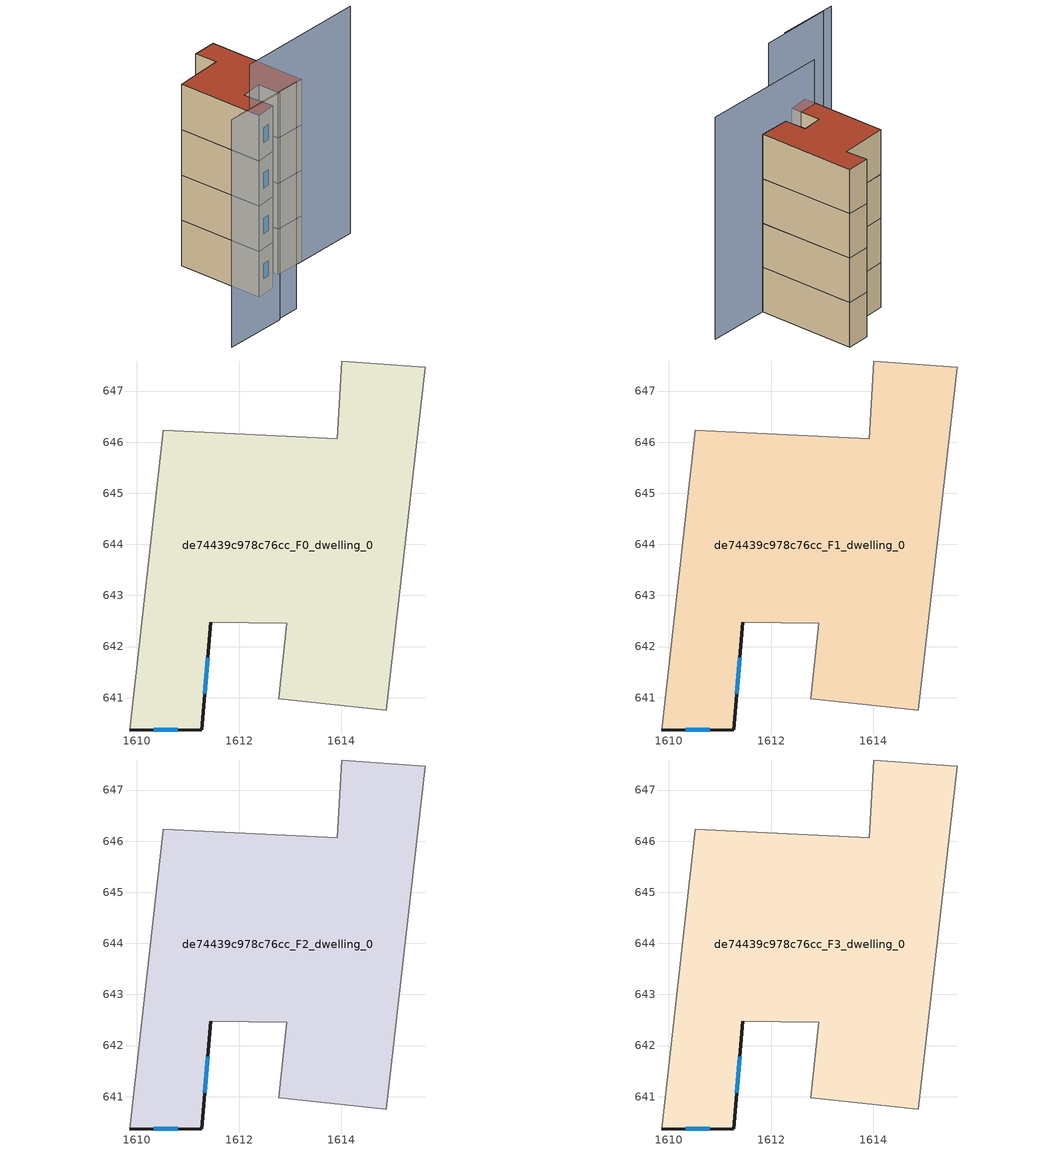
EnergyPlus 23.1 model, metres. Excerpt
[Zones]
de74439c978c76cc_F0_dwelling_0
 floor ground (EU_floor_Construction): 1615.64,647.46 1614.88,640.75 1612.77,640.98 1612.93,642.46 1611.44,642.48 1611.27,640.38 1609.86,640.37 1610.52,646.23 1613.92,646.07 1614.01,647.59 z0
 wall outside (EU_wall_Construction): 1609.86,640.37 1611.27,640.38 1611.44,642.48 z0:3
 wall adiabatic (EU_wall_Construction): 1611.44,642.48 1612.93,642.46 1612.77,640.98 1614.88,640.75 1615.64,647.46 1614.01,647.59 1613.92,646.07 1610.52,646.23 1609.86,640.37 z0:3
 window (EU_Window_Construction): 1611.33,641.08 1611.39,641.78 / 1610.33,640.37 1610.8,640.37 z1:2
de74439c978c76cc_F1_dwelling_0
 floor to de74439c978c76cc_F0_dwelling_0 (EU_floor_Construction): 1615.64,647.46 1614.88,640.75 1612.77,640.98 1612.93,642.46 1611.44,642.48 1611.27,640.38 1609.86,640.37 1610.52,646.23 1613.92,646.07 1614.01,647.59 z3
 wall outside (EU_wall_Construction): 1609.86,640.37 1611.27,640.38 1611.44,642.48 z3:6
 wall adiabatic (EU_wall_Construction): 1611.44,642.48 1612.93,642.46 1612.77,640.98 1614.88,640.75 1615.64,647.46 1614.01,647.59 1613.92,646.07 1610.52,646.23 1609.86,640.37 z3:6
 window (EU_Window_Construction): 1611.33,641.08 1611.39,641.78 / 1610.33,640.37 1610.8,640.37 z4:5
de74439c978c76cc_F2_dwelling_0
 floor to de74439c978c76cc_F1_dwelling_0 (EU_floor_Construction): 1615.64,647.46 1614.88,640.75 1612.77,640.98 1612.93,642.46 1611.44,642.48 1611.27,640.38 1609.86,640.37 1610.52,646.23 1613.92,646.07 1614.01,647.59 z6
 wall outside (EU_wall_Construction): 1609.86,640.37 1611.27,640.38 1611.44,642.48 z6:9
 wall adiabatic (EU_wall_Construction): 1611.44,642.48 1612.93,642.46 1612.77,640.98 1614.88,640.75 1615.64,647.46 1614.01,647.59 1613.92,646.07 1610.52,646.23 1609.86,640.37 z6:9
 window (EU_Window_Construction): 1611.33,641.08 1611.39,641.78 / 1610.33,640.37 1610.8,640.37 z7:8
de74439c978c76cc_F3_dwelling_0
 floor to de74439c978c76cc_F2_dwelling_0 (EU_floor_Construction): 1615.64,647.46 1614.88,640.75 1612.77,640.98 1612.93,642.46 1611.44,642.48 1611.27,640.38 1609.86,640.37 1610.52,646.23 1613.92,646.07 1614.01,647.59 z9
 wall outside (EU_wall_Construction): 1609.86,640.37 1611.27,640.38 1611.44,642.48 z9:12
 wall adiabatic (EU_wall_Construction): 1611.44,642.48 1612.93,642.46 1612.77,640.98 1614.88,640.75 1615.64,647.46 1614.01,647.59 1613.92,646.07 1610.52,646.23 1609.86,640.37 z9:12
 window (EU_Window_Construction): 1611.33,641.08 1611.39,641.78 / 1610.33,640.37 1610.8,640.37 z10:11
 roof outside (EU_roof_Construction): 1614.88,640.75 1615.64,647.46 1614.01,647.59 1613.92,646.07 1610.52,646.23 1609.86,640.37 1611.27,640.38 1611.44,642.48 1612.93,642.46 1612.77,640.98 z12
shading: 1608.26,637.86 1603.98,638.33 / 1609.89,637.81 1604.79,638.32 / 1619.27,640.3 1610.09,641.19 z0:15
[Building]
EU S2 Campaign: North Axis=0; Terrain=City; Solar Distribution=FullExterior
[Site:Location]
Bologna: Latitude=44.5; Longitude=11.25; Time Zone=1; Elevation=37
[SizingPeriod:WeatherFileDays]
AnnualSizingPeriod: Begin Month=1; Begin Day of Month=1; End Month=12; End Day of Month=31; Day of Week for Start Day=Monday; Use Weather File Daylight Saving Period=No; Use Weather File Rain and Snow Indicators=No
[MATERIAL]
EU_InternalMass_Material: Roughness=MediumRough; Thickness=0.1; Conductivity=1; Density=1800; Specific Heat=900; Thermal Absorptance=0.9; Solar Absorptance=0.7; Visible Absorptance=0.7
[MATERIAL:NOMASS] Roughness=MediumRough; Thermal Absorptance=0.9; Solar Absorptance=0.7; Visible Absorptance=0.7
Name | Thermal Resistance
EU_wall_NoMass | 0.937881
EU_roof_NoMass | 0.548572
EU_floor_NoMass | 0.71348
[WINDOWMATERIAL:SIMPLEGLAZINGSYSTEM]
EU_Window_SimpleGlazing: UFactor=4.25633; Solar Heat Gain Coefficient=0.85; Visible Transmittance=0.85
[CONSTRUCTION]
EU_wall_Construction: EU_wall_NoMass
EU_roof_Construction: EU_roof_NoMass
EU_floor_Construction: EU_floor_NoMass
EU_Window_Construction: EU_Window_SimpleGlazing
EU_InternalMass_Construction: EU_InternalMass_Material
[ZONE] Type=1; Multiplier=1; Ceiling Height=autocalculate; Floor Area=autocalculate; Part of Total Floor Area=Yes
Name | Volume
de74439c978c76cc_F0_dwelling_0 | 80.5386
de74439c978c76cc_F1_dwelling_0; de74439c978c76cc_F2_dwelling_0; de74439c978c76cc_F3_dwelling_0 | 80.5371
[INTERNALMASS] Construction=EU_InternalMass_Construction; Surface Area=26.8462
Name | Zone or ZoneList
de74439c978c76cc_F0_dwelling_0_EU_InternalMass | de74439c978c76cc_F0_dwelling_0
de74439c978c76cc_F1_dwelling_0_EU_InternalMass | de74439c978c76cc_F1_dwelling_0
de74439c978c76cc_F2_dwelling_0_EU_InternalMass | de74439c978c76cc_F2_dwelling_0
de74439c978c76cc_F3_dwelling_0_EU_InternalMass | de74439c978c76cc_F3_dwelling_0
[OTHEREQUIPMENT] Fuel Type=Electricity; Design Level Calculation Method=Watts/Area; Power per Zone Floor Area=1; Fraction Latent=0; Fraction Radiant=0; Fraction Lost=0; Carbon Dioxide Generation Rate=0; EndUse Subcategory=EU_Step8_InternalGains
Name | Zone or ZoneList or Space or SpaceList | Schedule
EU_Step8_InternalGain_de74439c978c76cc_F0_dwelling_0_f000 | de74439c978c76cc_F0_dwelling_0 | EU_Step8_GainSchedule_de74439c978c76cc_F0_dwelling_0_f000
EU_Step8_InternalGain_de74439c978c76cc_F1_dwelling_0_f000 | de74439c978c76cc_F1_dwelling_0 | EU_Step8_GainSchedule_de74439c978c76cc_F1_dwelling_0_f000
EU_Step8_InternalGain_de74439c978c76cc_F2_dwelling_0_f000 | de74439c978c76cc_F2_dwelling_0 | EU_Step8_GainSchedule_de74439c978c76cc_F2_dwelling_0_f000
EU_Step8_InternalGain_de74439c978c76cc_F3_dwelling_0_f000 | de74439c978c76cc_F3_dwelling_0 | EU_Step8_GainSchedule_de74439c978c76cc_F3_dwelling_0_f000
[ZONEVENTILATION:DESIGNFLOWRATE] Schedule=EU_AlwaysOn; Design Flow Rate Calculation Method=AirChanges/Hour; Air Changes per Hour=0.687892; Ventilation Type=Natural; Fan Pressure Rise=0; Fan Total Efficiency=1; Constant Term Coefficient=1; Temperature Term Coefficient=0; Velocity Term Coefficient=0; Velocity Squared Term Coefficient=0; Minimum Indoor Temperature=-100; Maximum Indoor Temperature=100; Delta Temperature=-100; Minimum Outdoor Temperature=-100; Maximum Outdoor Temperature=100; Maximum Wind Speed=40
Name | Zone or ZoneList or Space or SpaceList
EU_ConstantAir_de74439c978c76cc_F0_dwelling_0 | de74439c978c76cc_F0_dwelling_0
EU_ConstantAir_de74439c978c76cc_F1_dwelling_0 | de74439c978c76cc_F1_dwelling_0
EU_ConstantAir_de74439c978c76cc_F2_dwelling_0 | de74439c978c76cc_F2_dwelling_0
EU_ConstantAir_de74439c978c76cc_F3_dwelling_0 | de74439c978c76cc_F3_dwelling_0
[HVACTEMPLATE:THERMOSTAT] Constant Heating Setpoint=20; Constant Cooling Setpoint=50
EU_HeatOnly_de74439c978c76cc_F0_dwelling_0; EU_HeatOnly_de74439c978c76cc_F1_dwelling_0; EU_HeatOnly_de74439c978c76cc_F2_dwelling_0; EU_HeatOnly_de74439c978c76cc_F3_dwelling_0
[HVACTEMPLATE:ZONE:IDEALLOADSAIRSYSTEM] System Availability Schedule=EU_AlwaysOn; Maximum Heating Supply Air Temperature=50; Minimum Cooling Supply Air Temperature=13; Maximum Heating Supply Air Humidity Ratio=0.0156; Minimum Cooling Supply Air Humidity Ratio=0.0077; Heating Limit=NoLimit; Cooling Limit=NoLimit; Heating Availability Schedule=EU_AlwaysOn; Cooling Availability Schedule=EU_CoolingOff; Dehumidification Control Type=ConstantSensibleHeatRatio; Cooling Sensible Heat Ratio=0.7; Dehumidification Setpoint=60; Humidification Control Type=None; Humidification Setpoint=30; Outdoor Air Method=None; Outdoor Air Flow Rate per Person=0.00944; Outdoor Air Flow Rate per Zone Floor Area=0; Outdoor Air Flow Rate per Zone=0; Demand Controlled Ventilation Type=None; Outdoor Air Economizer Type=NoEconomizer; Heat Recovery Type=None; Sensible Heat Recovery Effectiveness=0.7; Latent Heat Recovery Effectiveness=0.65
Name | Template Thermostat
de74439c978c76cc_F0_dwelling_0 | EU_HeatOnly_de74439c978c76cc_F0_dwelling_0
de74439c978c76cc_F1_dwelling_0 | EU_HeatOnly_de74439c978c76cc_F1_dwelling_0
de74439c978c76cc_F2_dwelling_0 | EU_HeatOnly_de74439c978c76cc_F2_dwelling_0
de74439c978c76cc_F3_dwelling_0 | EU_HeatOnly_de74439c978c76cc_F3_dwelling_0
[SIZING:ZONE] Zone Cooling Design Supply Air Temperature Input Method=SupplyAirTemperature; Zone Cooling Design Supply Air Temperature=13; Zone Heating Design Supply Air Temperature Input Method=SupplyAirTemperature; Zone Heating Design Supply Air Temperature=50; Zone Cooling Design Supply Air Humidity Ratio=0.008; Zone Heating Design Supply Air Humidity Ratio=0.008; Cooling Design Air Flow Method=DesignDay; Cooling Design Air Flow Rate=0; Cooling Minimum Air Flow per Zone Floor Area=0.000762; Cooling Minimum Air Flow=0; Cooling Minimum Air Flow Fraction=0.2; Heating Design Air Flow Method=DesignDay; Heating Design Air Flow Rate=0; Heating Maximum Air Flow per Zone Floor Area=0.002032; Heating Maximum Air Flow=0.141576; Heating Maximum Air Flow Fraction=0.3; Account for Dedicated Outdoor Air System=No; Dedicated Outdoor Air System Control Strategy=NeutralSupplyAir; Dedicated Outdoor Air Low Setpoint Temperature for Design=autosize; Dedicated Outdoor Air High Setpoint Temperature for Design=autosize; Zone Load Sizing Method=Sensible Load Only No Latent Load; Zone Latent Cooling Design Supply Air Humidity Ratio Input Method=HumidityRatioDifference; Zone Cooling Design Supply Air Humidity Ratio Difference=0.005; Zone Latent Heating Design Supply Air Humidity Ratio Input Method=HumidityRatioDifference; Zone Humidification Design Supply Air Humidity Ratio Difference=0.005
de74439c978c76cc_F0_dwelling_0; de74439c978c76cc_F1_dwelling_0; de74439c978c76cc_F2_dwelling_0; de74439c978c76cc_F3_dwelling_0
[SCHEDULE:CONSTANT]
Name | Hourly Value
EU_AlwaysOn | 1
EU_CoolingOff | 0
[SCHEDULE:FILE] Column Number=1; Rows to Skip at Top=0; Number of Hours of Data=8760; Column Separator=Comma; Interpolate to Timestep=No; Minutes per Item=60; Adjust Schedule for Daylight Savings=Yes
Name | File
EU_Step8_GainSchedule_de74439c978c76cc_F0_dwelling_0_f000 | ../../schedules/de74439c978c76cc/de74439c978c76cc_F0_dwelling_0_f000_gain.csv
EU_Step8_GainSchedule_de74439c978c76cc_F1_dwelling_0_f000 | ../../schedules/de74439c978c76cc/de74439c978c76cc_F1_dwelling_0_f000_gain.csv
EU_Step8_GainSchedule_de74439c978c76cc_F2_dwelling_0_f000 | ../../schedules/de74439c978c76cc/de74439c978c76cc_F2_dwelling_0_f000_gain.csv
EU_Step8_GainSchedule_de74439c978c76cc_F3_dwelling_0_f000 | ../../schedules/de74439c978c76cc/de74439c978c76cc_F3_dwelling_0_f000_gain.csv
